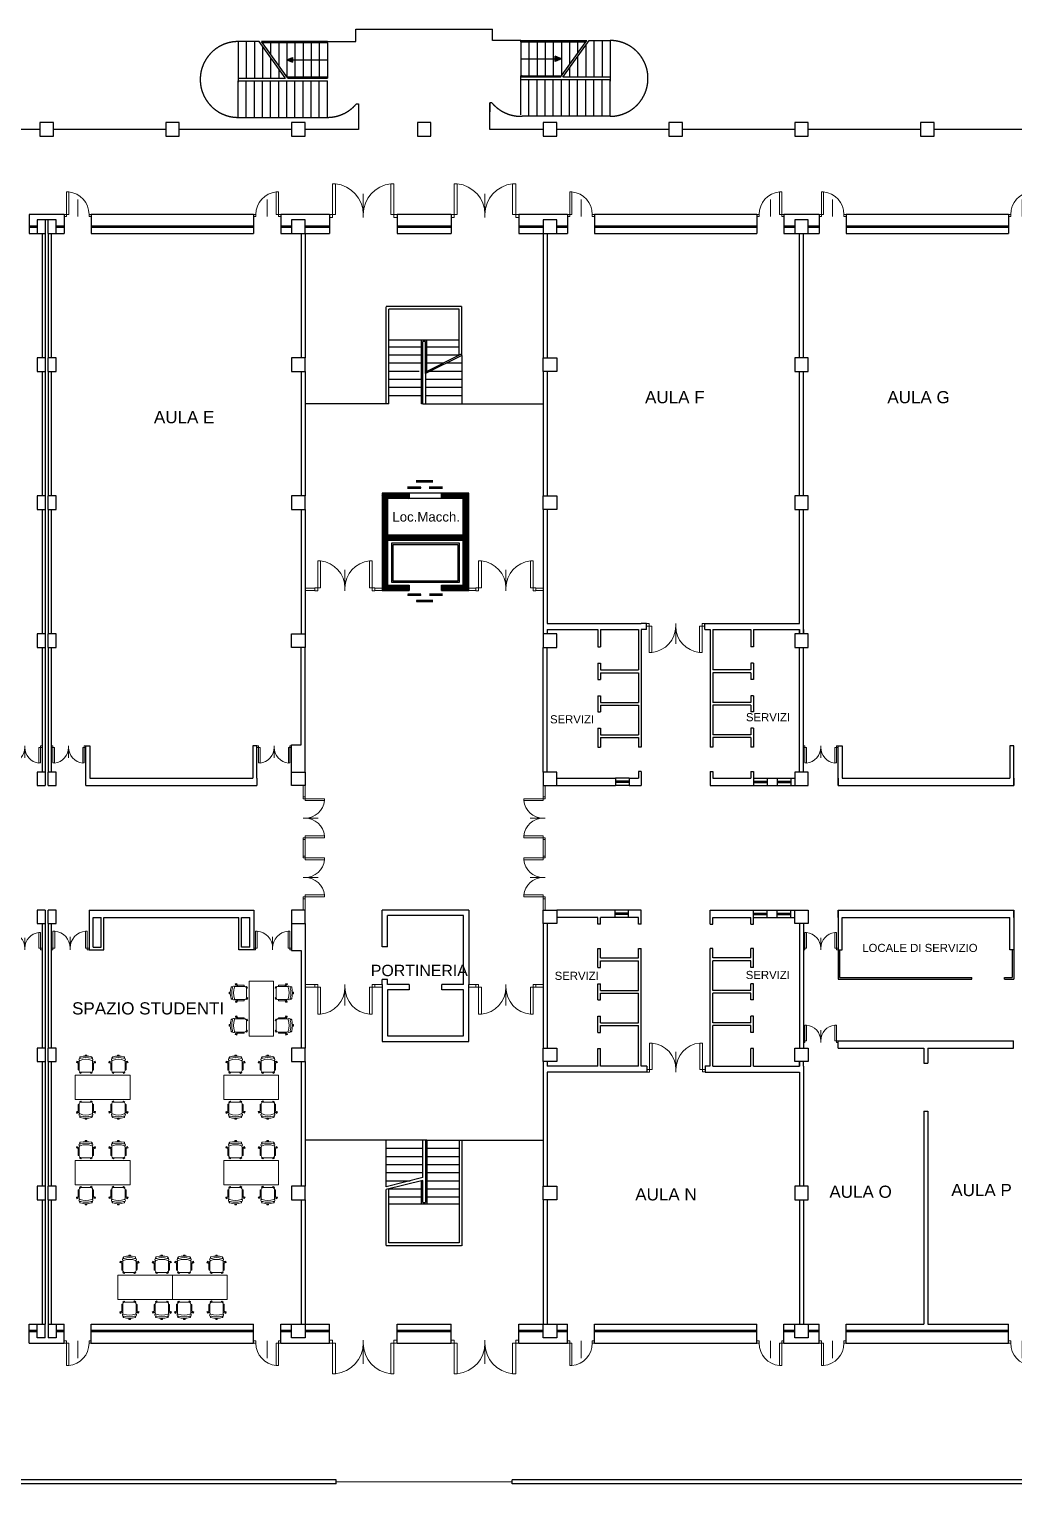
# Model space of a CAD drawing. Header units: millimetres. Extents: x 1432 to 182139, y 2740 to 59598.
# Drawn here: x 63739 to 100139, y 5802 to 59548 of the extents above; entities that cross this region are included whole.
import ezdxf
from ezdxf.enums import TextEntityAlignment as Align

# ---------------------------------------------------------------- set-up
doc = ezdxf.new("R2010")
doc.units = ezdxf.units.MM
doc.linetypes.add('DASHED', pattern=[0.75, 0.5, -0.25])
for name, color, linetype in [('ARCHPT', 7, 'Continuous'), ('CARTIGLIO', 7, 'Continuous'), ('PROIEZIONI', 4, 'Continuous'), ('SEZIONI', 7, 'Continuous')]:
    doc.layers.add(name, color=color, linetype=linetype)
doc.layers.add('arredi', color=8, linetype='Continuous', lineweight=5)
doc.layers.add('INFISSI', color=4, linetype='Continuous', lineweight=5)
doc.styles.get("Standard").update_dxf_attribs({"font": 'Arial.ttf'})

# ---------------------------------------------------------------- blocks, each defined once
blk = doc.blocks.new('REI')
at = {"layer": 'ARCHPT', "color": 7}
for p, q in [((-630, 230), (-130, 230)), ((-310, 0), (310, 0))]:
    blk.add_line(p, q, dxfattribs=at)
for points in [[(-630, 280), (-630, 180), (-130, 280), (-130, 180)], [(-310, 50), (-310, -50), (310, 50), (310, -50)], [(670, 280), (670, 180), (170, 280), (170, 180)]]:
    blk.add_trace(points, dxfattribs=at)
blk = doc.blocks.new('PORTA')
at = {"layer": 'INFISSI'}
for p, q in [((-5477.1, 11431.3), (-5482.1, 11431.3)), ((-5477.1, 11426.3), (-5482.1, 11426.3)), ((-5477.1, 11431.3), (-5477.1, 11426.3)), ((-5477.1, 11426.3), (-5477.1, 11376.6)), ((-5472.1, 11426.3), (-5477.1, 11426.3)), ((-5472.1, 11426.3), (-5472.1, 11376.6)), ((-5427.1, 11431.3), (-5427.1, 11392.9)), ((-5382.1, 11426.3), (-5382.1, 11376.6)), ((-5377.1, 11426.3), (-5382.1, 11426.3)), ((-5372.1, 11431.3), (-5377.1, 11431.3)), ((-5377.1, 11431.3), (-5377.1, 11426.3)), ((-5377.1, 11426.3), (-5377.1, 11376.6)), ((-5372.1, 11426.3), (-5377.1, 11426.3)), ((-5472.1, 11376.6), (-5477.1, 11376.6)), ((-5382.1, 11376.6), (-5377.1, 11376.6))]:
    blk.add_line(p, q, dxfattribs=at)
for centre, start, end in [((-5477.1, 11426.3), 275.7392, 0), ((-5377.1, 11426.3), 180, 264.2608)]:
    blk.add_arc(centre, 50, start, end, dxfattribs=at)
blk = doc.blocks.new('porta 180')
at = {"layer": 'INFISSI', "xscale": -16.36363636421078, "yscale": 16.36363636314986, "zscale": 16.36363636415724}
blk.add_blockref('PORTA', (-58703, 159843), dxfattribs=at)
blk = doc.blocks.new('POLTRONCINA')
at = {"layer": 'arredi'}
for p, q in [((-63.7, -2.6), (-63.6, 3.4)), ((-59.9, 3.4), (-63.6, 3.4)), ((-47.6, 25.7), (-55.5, 22.9)), ((-55.5, 22.9), (-55.1, 23)), ((-40.9, 34), (-35.2, 35.8)), ((-38.9, 27.8), (-40.9, 34)), ((-7, 24.5), (-39.6, 24.5)), ((-38, 28.1), (-38.9, 27.8)), ((-36.9, 24.5), (-38.4, 29.5)), ((-33.2, 29.5), (-35.2, 35.8)), ((-32.7, 24.5), (-34.6, 30.7)), ((-34.2, 29.2), (-33.2, 29.5)), ((-10, 28.5), (-31.6, 28.5)), ((-1.5, 21.8), (0.9, 23.6)), ((0, 15.6), (4.4, 18.7)), ((0, 17.5), (0, -17.5)), ((0.9, 23.6), (4.4, 18.7)), ((-60, -2.6), (-63.7, -2.6)), ((-55.5, -22.9), (-55.1, -23)), ((-47.6, -25.7), (-55.1, -23)), ((-39.6, -27.5), (-41.7, -33.6)), ((-36, -35.5), (-41.7, -33.6)), ((-7, -24.5), (-39.6, -24.5)), ((-38.7, -27.8), (-39.6, -27.5)), ((-37.6, -24.5), (-39.1, -29.2)), ((-33.9, -29.4), (-36, -35.5)), ((-33.3, -24.5), (-35.4, -30.5)), ((-34.9, -29.1), (-33.9, -29.4)), ((-10, -28.5), (-31.6, -28.5)), ((-2, -22.4), (0.3, -24.2)), ((0, -16.5), (3.9, -19.4)), ((3.9, -19.4), (0.3, -24.2))]:
    blk.add_line(p, q, dxfattribs=at)
for centre, radius, start, end in [((-58.7, 0.4), 2, 130.9802, 228.4627), ((19.8, 0), 79.8, 164.8312, 195.1688), ((-54.3, 20.1), 3, 104.5142, 164.8312), ((-54.7, 20), 3, 344.4937, 104.5142), ((17.4, 0), 71.8, 164.4937, 195.5063), ((11.7, 0), 59.8, 158.7605, 201.2395), ((-46.8, 22.7), 3, 338.7605, 104.5142), ((-39.6, 17.5), 7, 90, 127.6345), ((-36.5, 30.1), 2, 17.3065, 197.3065), ((-31.6, 26.5), 2, 90, 270), ((-10, 26.5), 2, 270, 90), ((-7, 17.5), 7, 0, 90), ((-1.4, 18.2), 2, 315.9366, 60.1638), ((-54.3, -20.1), 3, 195.1688, 255.4858), ((-54.7, -20), 3, 255.4858, 15.5063), ((-46.8, -22.7), 3, 255.4858, 21.2395), ((-39.6, -17.5), 7, 232.3655, 270), ((-37.3, -29.9), 2, 161.3065, 341.3065), ((-31.6, -26.5), 2, 90, 270), ((-10, -26.5), 2, 270, 90), ((-7, -17.5), 7, 270, 0), ((-1.9, -18.8), 2, 309.2817, 21.554)]:
    blk.add_arc(centre, radius, start, end, dxfattribs=at)
blk = doc.blocks.new('tavolo 4s')
at = {"layer": 'arredi'}
for p, q in [((125648, 350556), (126548, 350556)), ((125648, 348533), (125648, 350556)), ((126548, 348533), (126548, 350556)), ((125648, 348533), (126548, 348533))]:
    blk.add_line(p, q, dxfattribs=at)
at = {"layer": 'arredi', "yscale": 10, "zscale": 10, "rotation": 180}
for p, xscale in [((125548, 350164), -10), ((126648, 350164), 10)]:
    blk.add_blockref('POLTRONCINA', p, dxfattribs=dict(at, xscale=xscale))
at = {"layer": 'arredi', "yscale": 10, "zscale": 10}
for p, xscale in [((125548, 348964), 10), ((126648, 348964), -10)]:
    blk.add_blockref('POLTRONCINA', p, dxfattribs=dict(at, xscale=xscale))
blk = doc.blocks.new('porta_1')
at = {"layer": 'INFISSI'}
for p, q in [((-12615.4, 17263.1), (-12615.4, 17334.5)), ((-12578.2, 17272.4), (-12578.2, 17364.9)), ((-12578.2, 17364.9), (-12568.9, 17364.9)), ((-12568.9, 17272.4), (-12568.9, 17364.9)), ((-12661.9, 17272.4), (-12671.2, 17272.4)), ((-12661.9, 17263.1), (-12661.9, 17272.4)), ((-12578.2, 17272.4), (-12568.9, 17272.4)), ((-12568.9, 17272.4), (-12559.6, 17272.4)), ((-12568.9, 17263.1), (-12568.9, 17272.4)), ((-12661.9, 17263.1), (-12671.2, 17263.1)), ((-12568.9, 17263.1), (-12559.6, 17263.1))]:
    blk.add_line(p, q, dxfattribs=at)
blk.add_arc((-12568.9, 17272.4), 93, 95.73917, 180, dxfattribs=at)

msp = doc.modelspace()

# ---------------------------------------------------------------- hatches: boundary and pattern name
at = {"layer": 'PROIEZIONI'}
h = msp.add_hatch(color=256, dxfattribs=at)
h.paths.add_polyline_path([(73264, 58412), (73264, 58412), (73473, 58412), (73473, 58331)])
h.paths.add_polyline_path([(73264, 58412), (73473, 58493), (73473, 58412)])
h = msp.add_hatch(color=256, dxfattribs=at)
h.paths.add_polyline_path([(83421, 58449), (83421, 58449), (83179, 58449), (83179, 58543)])
h.paths.add_polyline_path([(83421, 58449), (83179, 58356), (83179, 58449)])
at = {"layer": 'SEZIONI'}
h = msp.add_hatch(dxfattribs=at)
h.set_pattern_fill('ANSI31', color=9, scale=10, angle=180, style=0)
h.set_pattern_definition([(225, (151922.193, 372902.594), (22.4506403, -22.4506403), [])])
h.paths.add_polyline_path([(78986, 38802), (79986, 38802), (79986, 42402), (78986, 42402), (78986, 42202), (79786, 42202), (79786, 40852), (76986, 40852), (76986, 42202), (77654, 42202), (77502, 42402), (76786, 42402), (76786, 38802), (77786, 38802), (77786, 39002), (76986, 39002), (76986, 40657), (76994, 40652), (79786, 40652), (79786, 39002), (78986, 39002)])
h.paths.add_polyline_path([(77654, 42202), (77786, 42202), (77786, 42402), (77502, 42402)], flags=17)

# ---------------------------------------------------------------- linework, layer by layer
at = {"layer": 'INFISSI'}
for p, q in [((74305, 38900), (73939, 38900)), ((74305, 38802), (73939, 38802)), ((74305, 38900), (74305, 38802)), ((76789, 38900), (76522, 38900)), ((76522, 38900), (76522, 38802)), ((76789, 38802), (76522, 38802)), ((80255, 38900), (79989, 38900)), ((80255, 38802), (79989, 38802)), ((80255, 38900), (80255, 38802)), ((82739, 38900), (82472, 38900)), ((82472, 38900), (82472, 38802)), ((82739, 38802), (82472, 38802)), ((73869, 31189), (73869, 31602)), ((73939, 31189), (73869, 31189)), ((73939, 31189), (73939, 31602)), ((82739, 31189), (82739, 31602)), ((82739, 31189), (82809, 31189)), ((82809, 31189), (82809, 31602)), ((73869, 29302), (73869, 29605)), ((73939, 29605), (73869, 29605)), ((73939, 28999), (73939, 29605)), ((82739, 28999), (82739, 29605)), ((82739, 29605), (82809, 29605)), ((82809, 29302), (82809, 29605)), ((73869, 28999), (73869, 29302)), ((82809, 28999), (82809, 29302)), ((73939, 28999), (73869, 28999)), ((82739, 28999), (82809, 28999)), ((73869, 27002), (73869, 27415)), ((73939, 27415), (73869, 27415)), ((73939, 27002), (73939, 27415)), ((82739, 27002), (82739, 27415)), ((82739, 27415), (82809, 27415)), ((82809, 27002), (82809, 27415)), ((74305, 24252), (73939, 24252)), ((74305, 24154), (74305, 24252)), ((76789, 24252), (76522, 24252)), ((76522, 24154), (76522, 24252)), ((80255, 24252), (79989, 24252)), ((80255, 24154), (80255, 24252)), ((82739, 24252), (82472, 24252)), ((82472, 24154), (82472, 24252)), ((74305, 24154), (73939, 24154)), ((76789, 24154), (76522, 24154)), ((80255, 24154), (79989, 24154)), ((82739, 24154), (82472, 24154)), ((81594, 5877, 0), (75094, 5877, 0))]:
    msp.add_line(p, q, dxfattribs=at)
at = {"layer": 'PROIEZIONI', "linetype": 'DASHED', "ltscale": 400000}
for p, q in [((75814, 59168), (75814, 59548)), ((75814, 59548), (80864, 59548)), ((75814, 59168), (75814, 59548)), ((75814, 59087), (75814, 59548)), ((80864, 59127), (80864, 59548)), ((81914, 59127), (80864, 59127)), ((83378, 57777), (84350, 59127)), ((83468, 57777), (84440, 59127)), ((84614, 59127), (84614, 57777)), ((84914, 59127), (84914, 57777)), ((85214, 59127), (85214, 57827)), ((72238, 59087), (71464, 59087)), ((71464, 59087), (71464, 57787)), ((71764, 59087), (71764, 57737)), ((72064, 59087), (72064, 57737)), ((73204, 57744), (72238, 59087)), ((73300, 57737), (72328, 59087)), ((72364, 58912), (72364, 57737)), ((72664, 59037), (72664, 58620)), ((74764, 59087), (75814, 59087)), ((84314, 58952), (84314, 57777)), ((72664, 58495), (72664, 57737)), ((72964, 58079), (72964, 57737)), ((83714, 58119), (83714, 57777)), ((84014, 58536), (84014, 57777)), ((71464, 57787), (71464, 57587)), ((71464, 57737), (73210, 57737)), ((71464, 57637), (74764, 57637)), ((71464, 56287), (71464, 57637)), ((71764, 56287), (71764, 57637)), ((72064, 56287), (72064, 57637)), ((72364, 56287), (72364, 57637)), ((72664, 56287), (72664, 57637)), ((72964, 56287), (72964, 57637)), ((73264, 56287), (73264, 57637)), ((73564, 56287), (73564, 57637)), ((73864, 56287), (73864, 57637)), ((74164, 56287), (74164, 57637)), ((74464, 56287), (74464, 57637)), ((74764, 56287), (74764, 57637)), ((81914, 56377), (81914, 57777)), ((85214, 57677), (81914, 57677)), ((82214, 56327), (82214, 57677)), ((82514, 56327), (82514, 57677)), ((82814, 56327), (82814, 57677)), ((83114, 56327), (83114, 57677)), ((83414, 56327), (83414, 57677)), ((85214, 57777), (83468, 57777)), ((83714, 56327), (83714, 57677)), ((84014, 56327), (84014, 57677)), ((84314, 56327), (84314, 57677)), ((84614, 56327), (84614, 57677)), ((84914, 56327), (84914, 57677)), ((85214, 57827), (85214, 57627)), ((85214, 56327), (85214, 57677)), ((75837, 56789), (75914, 56789)), ((75914, 56789), (75914, 55842)), ((80764, 55842), (80764, 56829)), ((80764, 56829), (80764, 56489)), ((80840, 56829), (80764, 56829)), ((80764, 55842), (80764, 56829)), ((71464, 56287), (74764, 56287)), ((85214, 56327), (81964, 56327)), ((64139, 55842), (59989, 55842)), ((68789, 55842), (64639, 55842)), ((73439, 55842), (69289, 55842)), ((75914, 55842), (73939, 55842)), ((82739, 55842), (80764, 55842)), ((87389, 55842), (83239, 55842)), ((92039, 55842), (87889, 55842)), ((96689, 55842), (92539, 55842)), ((101339, 55842), (97189, 55842)), ((79739, 47552), (78389, 46877)), ((79739, 47495), (78389, 46820)), ((79739, 47495), (79739, 45702)), ((78389, 46820), (78389, 45702)), ((79739, 46902), (78552, 46902)), ((79739, 46602), (78389, 46602)), ((79739, 46302), (78389, 46302)), ((76939, 45702), (73939, 45702)), ((78289, 45702), (82739, 45702)), ((79739, 46002), (78389, 46002)), ((78439, 18502), (73939, 18502)), ((76939, 16780), (76939, 18502)), ((78289, 17117), (78289, 18502)), ((79739, 18502), (82739, 18502)), ((76939, 18202), (78289, 18202)), ((76939, 18202), (78289, 18202)), ((76939, 17902), (78289, 17902)), ((76939, 17902), (78289, 17902)), ((76939, 17902), (77826, 17902)), ((76939, 17602), (78289, 17602)), ((76939, 17602), (78289, 17602)), ((76939, 17302), (78289, 17302)), ((76939, 17302), (78289, 17302)), ((76939, 17302), (77826, 17302)), ((78289, 17117), (76939, 16780)), ((78289, 17014), (76939, 16677)), ((76939, 17002), (77826, 17002)), ((76939, 17002), (77826, 17002))]:
    msp.add_line(p, q, dxfattribs=at)
at = {"layer": 'PROIEZIONI'}
for p, q in [((84440, 59127), (85214, 59127)), ((72964, 59037), (72964, 58204)), ((73264, 59037), (73264, 57787)), ((73564, 59037), (73564, 57787)), ((73864, 59037), (73864, 57787)), ((74164, 59037), (74164, 57787)), ((74464, 59037), (74464, 57787)), ((74764, 59037), (74764, 57787)), ((81914, 59077), (81914, 57827)), ((82214, 59077), (82214, 57827)), ((82514, 59077), (82514, 57827)), ((82814, 59077), (82814, 57827)), ((83114, 59077), (83114, 57827)), ((83414, 59077), (83414, 57827)), ((83714, 59077), (83714, 58244)), ((84014, 59077), (84014, 58661)), ((73264, 58412), (73473, 58493)), ((73264, 58412), (74764, 58412)), ((73264, 58412), (73473, 58331)), ((73473, 58493), (73473, 58331)), ((81914, 58452), (83414, 58452)), ((83421, 58449), (83179, 58543)), ((83179, 58356), (83179, 58543)), ((83421, 58449), (83179, 58356)), ((63739, 52277), (64039, 52277)), ((63739, 52227), (64039, 52227)), ((64739, 52277), (65039, 52277)), ((64739, 52227), (65039, 52227)), ((66039, 52277), (72039, 52277)), ((66039, 52227), (72039, 52227)), ((73039, 52277), (73439, 52277)), ((73039, 52227), (73439, 52227)), ((73939, 52277), (74839, 52277)), ((73939, 52227), (74839, 52227)), ((77339, 52277), (79339, 52277)), ((77339, 52227), (79339, 52227)), ((81839, 52277), (82739, 52277)), ((81839, 52227), (82739, 52227)), ((83239, 52277), (83639, 52277)), ((83239, 52227), (83639, 52227)), ((84639, 52277), (90639, 52277)), ((84639, 52227), (90639, 52227)), ((91639, 52277), (92039, 52277)), ((91639, 52227), (92039, 52227)), ((92539, 52277), (92939, 52277)), ((92539, 52227), (92939, 52227)), ((93939, 52277), (99939, 52277)), ((93939, 52227), (99939, 52227)), ((78439, 48052), (77039, 48052)), ((79639, 48052), (78439, 48052)), ((78239, 47802), (77039, 47802)), ((78239, 47502), (77039, 47502)), ((79639, 47802), (78439, 47802)), ((79639, 47802), (78439, 47802)), ((79639, 47502), (78439, 47502)), ((79639, 47502), (78439, 47502)), ((78239, 47202), (77039, 47202)), ((78156, 46902), (77039, 46902)), ((78439, 46902), (78389, 46902)), ((79039, 47202), (78439, 47202)), ((79739, 47202), (79152, 47202)), ((78239, 46602), (77039, 46602)), ((78239, 46302), (77039, 46302)), ((78239, 46002), (77039, 46002)), ((85916, 31872), (85416, 31872)), ((85916, 31762), (85416, 31762)), ((85916, 31712), (85416, 31712)), ((90518, 31872), (91018, 31872)), ((90518, 31762), (91018, 31762)), ((90518, 31712), (91018, 31712)), ((91389, 31872), (91889, 31872)), ((91389, 31762), (91889, 31762)), ((91389, 31712), (91889, 31712)), ((85916, 31602), (85416, 31602)), ((90518, 31602), (91018, 31602)), ((91389, 31602), (91889, 31602)), ((85897, 27002), (85397, 27002)), ((85897, 26892), (85397, 26892)), ((90518, 27002), (91018, 27002)), ((90518, 26892), (91018, 26892)), ((91389, 27002), (91889, 27002)), ((91389, 26892), (91889, 26892)), ((85897, 26842), (85397, 26842)), ((85897, 26732), (85397, 26732)), ((90518, 26842), (91018, 26842)), ((90518, 26732), (91018, 26732)), ((91389, 26842), (91889, 26842)), ((91389, 26732), (91889, 26732)), ((93639, 25532), (93639, 24452)), ((93697, 25532), (93697, 24510)), ((100080, 25532), (100080, 24510)), ((100139, 25532), (100139, 24452)), ((93639, 24452), (98587, 24452)), ((93697, 24510), (98587, 24510)), ((98587, 24452), (98587, 24510)), ((99787, 24510), (100080, 24510)), ((99787, 24452), (99787, 24510)), ((99787, 24452), (100139, 24452)), ((78439, 18502), (79639, 18502)), ((78439, 18202), (79639, 18202)), ((78439, 17902), (79639, 17902)), ((78439, 17602), (79639, 17602)), ((78439, 17602), (79639, 17602)), ((78439, 17302), (79639, 17302)), ((78439, 17302), (79639, 17302)), ((77039, 16702), (78239, 16702)), ((77665, 17002), (77826, 17002)), ((78439, 17002), (79639, 17002)), ((78439, 17002), (79639, 17002)), ((78439, 16702), (79639, 16702)), ((78439, 16702), (79639, 16702)), ((77039, 16402), (78239, 16402)), ((77039, 16152), (78239, 16152)), ((78439, 16402), (79639, 16402)), ((78439, 16402), (79639, 16402)), ((78439, 16152), (79639, 16152)), ((63739, 11477), (64039, 11477)), ((63739, 11427), (64039, 11427)), ((64739, 11477), (65039, 11477)), ((64739, 11427), (65039, 11427)), ((66039, 11477), (72039, 11477)), ((66039, 11427), (72039, 11427)), ((73039, 11477), (73439, 11477)), ((73039, 11427), (73439, 11427)), ((74339, 11477), (74839, 11477)), ((74339, 11427), (74839, 11427)), ((77339, 11477), (79339, 11477)), ((77339, 11427), (79339, 11427)), ((81839, 11477), (82339, 11477)), ((81839, 11427), (82339, 11427)), ((82339, 11477), (82739, 11477)), ((82339, 11427), (82739, 11427)), ((83239, 11477), (83639, 11477)), ((83239, 11427), (83639, 11427)), ((84639, 11477), (90639, 11477)), ((84639, 11427), (90639, 11427)), ((91639, 11477), (92039, 11477)), ((91639, 11427), (92039, 11427)), ((92539, 11477), (92939, 11477)), ((92539, 11427), (92939, 11427)), ((93939, 11477), (99939, 11477)), ((93939, 11427), (99939, 11427))]:
    msp.add_line(p, q, dxfattribs=at)
for points in [[(79640, 39101), (77146, 39101), (77146, 40563), (79640, 40563)], [(79590, 39151), (77196, 39151), (77196, 40512), (79590, 40512)]]:
    msp.add_lwpolyline(points, close=True, dxfattribs=at)
at = {"layer": 'PROIEZIONI', "linetype": 'DASHED', "ltscale": 400000}
for centre, start, end in [((85214, 57727), 270, 90), ((71464, 57687), 90, 270), ((74764, 57687), 270, 320.0734), ((81914, 57727), 219.9266, 272.0467)]:
    msp.add_arc(centre, 1400, start, end, dxfattribs=at)
at = {"layer": 'SEZIONI'}
for p, q in [((81914, 59127), (84350, 59127)), ((81914, 59077), (81914, 59127)), ((74764, 59087), (72328, 59087)), ((74764, 59037), (72364, 59037)), ((74764, 59037), (74764, 59087)), ((81914, 59077), (84314, 59077)), ((73264, 57787), (74764, 57787)), ((73300, 57737), (74764, 57737)), ((74764, 57787), (74764, 57737)), ((81964, 57827), (81914, 57827)), ((81914, 57827), (83414, 57827)), ((81914, 57777), (81914, 57827)), ((83378, 57777), (81914, 57777)), ((64439, 52502), (64339, 52502)), ((75094, 5952, 0), (6328, 5952, 0)), ((75094, 5802, 0), (75094, 5952, 0)), ((122290, 5952), (81594, 5952, 0)), ((81594, 5802, 0), (81594, 5952, 0)), ((75094, 5802, 0), (6328, 5802, 0)), ((122290, 5802), (81594, 5802, 0))]:
    msp.add_line(p, q, dxfattribs=at)
at = {"layer": 'SEZIONI', "color": 0}
for p, q in [((64139, 56092), (64139, 55592)), ((64639, 56092), (64139, 56092)), ((64639, 55592), (64639, 56092)), ((68789, 56092), (68789, 55592)), ((69289, 56092), (68789, 56092)), ((69289, 55592), (69289, 56092)), ((73439, 56092), (73439, 55592)), ((73939, 56092), (73439, 56092)), ((73939, 55592), (73939, 56092)), ((78089, 56092), (78089, 55592)), ((78589, 56092), (78089, 56092)), ((78589, 55592), (78589, 56092)), ((82739, 56092), (82739, 55592)), ((83239, 56092), (82739, 56092)), ((83239, 55592), (83239, 56092)), ((87389, 56092), (87389, 55592)), ((87889, 56092), (87389, 56092)), ((87889, 55592), (87889, 56092)), ((92039, 56092), (92039, 55592)), ((92539, 56092), (92039, 56092)), ((92539, 55592), (92539, 56092)), ((96689, 56092), (96689, 55592)), ((97189, 56092), (96689, 56092)), ((97189, 55592), (97189, 56092)), ((64139, 55592), (64639, 55592)), ((68789, 55592), (69289, 55592)), ((73439, 55592), (73939, 55592)), ((78089, 55592), (78589, 55592)), ((82739, 55592), (83239, 55592)), ((87389, 55592), (87889, 55592)), ((92039, 55592), (92539, 55592)), ((96689, 55592), (97189, 55592)), ((65039, 52702), (63739, 52702)), ((63739, 52702), (63739, 52002)), ((65039, 52702), (65039, 52002)), ((72039, 52702), (66039, 52702)), ((66039, 52702), (66039, 52002)), ((72039, 52702), (72039, 52002)), ((74839, 52702), (73039, 52702)), ((73039, 52702), (73039, 52002)), ((73039, 52702), (73039, 52002)), ((74839, 52702), (74839, 52002)), ((79339, 52702), (77339, 52702)), ((77339, 52702), (77339, 52002)), ((79339, 52702), (79339, 52002)), ((83639, 52702), (81839, 52702)), ((81839, 52702), (81839, 52002)), ((83639, 52702), (83639, 52002)), ((90639, 52702), (84639, 52702)), ((84639, 52702), (84639, 52002)), ((90639, 52702), (90639, 52002)), ((92939, 52702), (91639, 52702)), ((91639, 52702), (91639, 52002)), ((92939, 52702), (92939, 52002)), ((99939, 52702), (93939, 52702)), ((93939, 52702), (93939, 52002)), ((99939, 52702), (99939, 52002)), ((64339, 52502), (64039, 52502)), ((64039, 52502), (64039, 52002)), ((64339, 52502), (64039, 52502)), ((64039, 52502), (64039, 52002)), ((64339, 52502), (64039, 52502)), ((64039, 52502), (64039, 52002)), ((64339, 52502), (64339, 52002)), ((64339, 52502), (64339, 52002)), ((64339, 52502), (64339, 52002)), ((64439, 52002), (64439, 52502)), ((64739, 52502), (64439, 52502)), ((64439, 52002), (64439, 52502)), ((64739, 52502), (64439, 52502)), ((64439, 52002), (64439, 52502)), ((64739, 52502), (64439, 52502)), ((64739, 52002), (64739, 52502)), ((64739, 52002), (64739, 52502)), ((64739, 52002), (64739, 52502)), ((73439, 52502), (73439, 52002)), ((73939, 52502), (73439, 52502)), ((73939, 52002), (73939, 52502)), ((82739, 52502), (82739, 52002)), ((83239, 52502), (82739, 52502)), ((83239, 52002), (83239, 52502)), ((92039, 52502), (92039, 52002)), ((92539, 52502), (92039, 52502)), ((92539, 52002), (92539, 52502)), ((63739, 52002), (64039, 52002)), ((64039, 52002), (64339, 52002)), ((64039, 52002), (64339, 52002)), ((64039, 52002), (64339, 52002)), ((64219, 52002), (64219, 47402)), ((64339, 52002), (64339, 47402)), ((64439, 52002), (64439, 47402)), ((64439, 52002), (64739, 52002)), ((64439, 52002), (64739, 52002)), ((64439, 52002), (64739, 52002)), ((64559, 52002), (64559, 47402)), ((64739, 52002), (65039, 52002)), ((66039, 52002), (72039, 52002)), ((73039, 52002), (73439, 52002)), ((73439, 52002), (73939, 52002)), ((73789, 52002), (73789, 47402)), ((73939, 52002), (73939, 47402)), ((73939, 52002), (74839, 52002)), ((77339, 52002), (79339, 52002)), ((81839, 52002), (82739, 52002)), ((82739, 52002), (82739, 47402)), ((82739, 52002), (83239, 52002)), ((82889, 52002), (82889, 47402)), ((83239, 52002), (83639, 52002)), ((84639, 52002), (90639, 52002)), ((91639, 52002), (92039, 52002)), ((92039, 52002), (92539, 52002)), ((92214, 47402), (92214, 52002)), ((92364, 47402), (92364, 52002)), ((92539, 52002), (92939, 52002)), ((93939, 52002), (99939, 52002)), ((79639, 49202), (77039, 49202)), ((77039, 45702), (77039, 49202)), ((79639, 47502), (79639, 49202)), ((78239, 45702), (78239, 48052)), ((78289, 45702), (78289, 48002)), ((78389, 48002), (78289, 48002)), ((78389, 46820), (78389, 48002)), ((78439, 46902), (78439, 48052)), ((64039, 47402), (64039, 46902)), ((64039, 47402), (64039, 46902)), ((64039, 47402), (64039, 46902)), ((64339, 47402), (64039, 47402)), ((64339, 47402), (64039, 47402)), ((64339, 47402), (64039, 47402)), ((64339, 47402), (64339, 46902)), ((64339, 47402), (64339, 46902)), ((64339, 47402), (64339, 46902)), ((64439, 46902), (64439, 47402)), ((64439, 46902), (64439, 47402)), ((64439, 46902), (64439, 47402)), ((64739, 47402), (64439, 47402)), ((64739, 47402), (64439, 47402)), ((64739, 47402), (64439, 47402)), ((64739, 46902), (64739, 47402)), ((64739, 46902), (64739, 47402)), ((64739, 46902), (64739, 47402)), ((73439, 47402), (73439, 46902)), ((73939, 47402), (73439, 47402)), ((73939, 46902), (73939, 47402)), ((82739, 46902), (82739, 47402)), ((82739, 47402), (83239, 47402)), ((83239, 47402), (83239, 46902)), ((92039, 47402), (92039, 46902)), ((92539, 47402), (92039, 47402)), ((92539, 46902), (92539, 47402)), ((64039, 46902), (64339, 46902)), ((64039, 46902), (64339, 46902)), ((64039, 46902), (64339, 46902)), ((64219, 46902), (64219, 42302)), ((64339, 46902), (64339, 42302)), ((64439, 46902), (64439, 42302)), ((64439, 46902), (64739, 46902)), ((64439, 46902), (64739, 46902)), ((64439, 46902), (64739, 46902)), ((64559, 46902), (64559, 42302)), ((73439, 46902), (73939, 46902)), ((73789, 46902), (73789, 42302)), ((73939, 46902), (73939, 42302)), ((82739, 46902), (82739, 42302)), ((83239, 46902), (82739, 46902)), ((82889, 46902), (82889, 42302)), ((92039, 46902), (92539, 46902)), ((92214, 42302), (92214, 46902)), ((92364, 42302), (92364, 46902)), ((77039, 45702), (76939, 45702)), ((77039, 45702), (76939, 45702)), ((78289, 45702), (78239, 45702)), ((64339, 42302), (64039, 42302)), ((64039, 42302), (64039, 41802)), ((64339, 42302), (64039, 42302)), ((64039, 42302), (64039, 41802)), ((64039, 42302), (64039, 41802)), ((64339, 42302), (64039, 42302)), ((64339, 42302), (64339, 41802)), ((64339, 42302), (64339, 41802)), ((64339, 42302), (64339, 41802)), ((64439, 41802), (64439, 42302)), ((64739, 42302), (64439, 42302)), ((64439, 41802), (64439, 42302)), ((64739, 42302), (64439, 42302)), ((64739, 42302), (64439, 42302)), ((64439, 41802), (64439, 42302)), ((64739, 41802), (64739, 42302)), ((64739, 41802), (64739, 42302)), ((64739, 41802), (64739, 42302)), ((73439, 42302), (73439, 41802)), ((73939, 42302), (73439, 42302)), ((73939, 41802), (73939, 42302)), ((76786, 42402), (76786, 38802)), ((77786, 42402), (76786, 42402)), ((77786, 42202), (76986, 42202)), ((76986, 42202), (76986, 40852)), ((77786, 42402), (77786, 42202)), ((79986, 42402), (77786, 42402)), ((79786, 42202), (77786, 42202)), ((78986, 42202), (78986, 42402)), ((79786, 40852), (79786, 42202)), ((79986, 38802), (79986, 42402)), ((82739, 41802), (82739, 42302)), ((82739, 42302), (83239, 42302)), ((83239, 42302), (83239, 41802)), ((92039, 42302), (92039, 41802)), ((92539, 42302), (92039, 42302)), ((92539, 41802), (92539, 42302)), ((64039, 41802), (64339, 41802)), ((64039, 41802), (64339, 41802)), ((64039, 41802), (64339, 41802)), ((64219, 41802), (64219, 37202)), ((64339, 41802), (64339, 37202)), ((64439, 41802), (64439, 37202)), ((64439, 41802), (64739, 41802)), ((64439, 41802), (64739, 41802)), ((64439, 41802), (64739, 41802)), ((64559, 41802), (64559, 37202)), ((73439, 41802), (73939, 41802)), ((73789, 41802), (73789, 37202)), ((73939, 41802), (73939, 37202)), ((82739, 41802), (82739, 37107)), ((83239, 41802), (82739, 41802)), ((82889, 41802), (82889, 37592)), ((92039, 41802), (92539, 41802)), ((92214, 37592), (92214, 41802)), ((92364, 37202), (92364, 41802)), ((79786, 40852), (76986, 40852)), ((76986, 40652), (76986, 39002)), ((79786, 40652), (76986, 40652)), ((79786, 39002), (79786, 40652)), ((76786, 38802), (77786, 38802)), ((76986, 39002), (77786, 39002)), ((77786, 39002), (77786, 38802)), ((78986, 39002), (79786, 39002)), ((78986, 38802), (78986, 39002)), ((78986, 38802), (79986, 38802)), ((64339, 37202), (64039, 37202)), ((64339, 37202), (64039, 37202)), ((64339, 37202), (64039, 37202)), ((64039, 37202), (64039, 36702)), ((64039, 37202), (64039, 36702)), ((64039, 37202), (64039, 36702)), ((64339, 37202), (64339, 36702)), ((64339, 37202), (64339, 36702)), ((64339, 37202), (64339, 36702)), ((64739, 37202), (64439, 37202)), ((64739, 37202), (64439, 37202)), ((64739, 37202), (64439, 37202)), ((64439, 36702), (64439, 37202)), ((64439, 36702), (64439, 37202)), ((64439, 36702), (64439, 37202)), ((64739, 36702), (64739, 37202)), ((64739, 36702), (64739, 37202)), ((64739, 36702), (64739, 37202)), ((73439, 37202), (73789, 37202)), ((73439, 36702), (73439, 37202)), ((73789, 37202), (73939, 37202)), ((73939, 37202), (73939, 36702)), ((82739, 37202), (82739, 36702)), ((83239, 37202), (82739, 37202)), ((82889, 37592), (86364, 37592)), ((82889, 37372), (82889, 37202)), ((82889, 37372), (84763, 37372)), ((83239, 36702), (83239, 37202)), ((84763, 37372), (84763, 36722)), ((84863, 37372), (86264, 37372)), ((84863, 37372), (84863, 36722)), ((86264, 37372), (86264, 35872)), ((86563, 37592), (86363, 37592)), ((86364, 37369), (86364, 34572)), ((86563, 37369), (86364, 37369)), ((86563, 37369), (86563, 37592)), ((88713, 37369), (88713, 37592)), ((88713, 37592), (88913, 37592)), ((88713, 37369), (88914, 37369)), ((88914, 37592), (92214, 37592)), ((88914, 37369), (88914, 33022)), ((89014, 37372), (89014, 35872)), ((89014, 37372), (90414, 37372)), ((89014, 37372), (90414, 37372)), ((90414, 37372), (90414, 36722)), ((90514, 37372), (90739, 37372)), ((90514, 37372), (92214, 37372)), ((90514, 37372), (90514, 36722)), ((92539, 37202), (92039, 37202)), ((92039, 37202), (92039, 36702)), ((92214, 37372), (92214, 37202)), ((92214, 37202), (92214, 37372)), ((92364, 37372), (92364, 37202)), ((92539, 36702), (92539, 37202)), ((64039, 36702), (64339, 36702)), ((64039, 36702), (64339, 36702)), ((64039, 36702), (64339, 36702)), ((64219, 36702), (64219, 32102)), ((64339, 36702), (64339, 32102)), ((64439, 36702), (64439, 32102)), ((64439, 36702), (64739, 36702)), ((64439, 36702), (64739, 36702)), ((64439, 36702), (64739, 36702)), ((64559, 36702), (64559, 32102)), ((73939, 36702), (73439, 36702)), ((73789, 33102), (73789, 36702)), ((73939, 32102), (73939, 36702)), ((82739, 32102), (82739, 36702)), ((82739, 36702), (83239, 36702)), ((82889, 32102), (82889, 36702)), ((84763, 36722), (84863, 36722)), ((90514, 36722), (90414, 36722)), ((92039, 36702), (92539, 36702)), ((92214, 32102), (92214, 36702)), ((92364, 32102), (92364, 36702)), ((84763, 36122), (84863, 36122)), ((84763, 36122), (84763, 35872)), ((84863, 36122), (84863, 35872)), ((90414, 36122), (90414, 35872)), ((90514, 36122), (90414, 36122)), ((90514, 36122), (90514, 35872)), ((84763, 35872), (84763, 35772)), ((84763, 35772), (84763, 35522)), ((84763, 35522), (84863, 35522)), ((84863, 35872), (86264, 35872)), ((84863, 35772), (86264, 35772)), ((84863, 35772), (84863, 35522)), ((86264, 35772), (86264, 34672)), ((90414, 35872), (89014, 35872)), ((89014, 35772), (89014, 34672)), ((90414, 35772), (89014, 35772)), ((90414, 35772), (90414, 35522)), ((90514, 35522), (90414, 35522)), ((90514, 35872), (90514, 35772)), ((90514, 35772), (90514, 35522)), ((84763, 34922), (84763, 34672)), ((84763, 34922), (84863, 34922)), ((84763, 34672), (84763, 34572)), ((84763, 34572), (84763, 34322)), ((84863, 34922), (84863, 34672)), ((84863, 34672), (86264, 34672)), ((84863, 34572), (86264, 34572)), ((84863, 34572), (84863, 34322)), ((86264, 34572), (86264, 33472)), ((86364, 34572), (86364, 33022)), ((90414, 34672), (89014, 34672)), ((89014, 34572), (89014, 33472)), ((90414, 34572), (89014, 34572)), ((90414, 34922), (90414, 34672)), ((90514, 34922), (90414, 34922)), ((90414, 34572), (90414, 34322)), ((90514, 34922), (90514, 34672)), ((90514, 34672), (90514, 34572)), ((90514, 34572), (90514, 34322)), ((84763, 34322), (84863, 34322)), ((90514, 34322), (90414, 34322)), ((84763, 33722), (84863, 33722)), ((84763, 33722), (84763, 33022)), ((84863, 33722), (84863, 33472)), ((84863, 33472), (86264, 33472)), ((84863, 33372), (86264, 33372)), ((84863, 33372), (84863, 33022)), ((86264, 33372), (86264, 33022)), ((90414, 33472), (89014, 33472)), ((89014, 33372), (89014, 33022)), ((90414, 33372), (89014, 33372)), ((90414, 33722), (90414, 33472)), ((90514, 33722), (90414, 33722)), ((90414, 33372), (90414, 33022)), ((90514, 33722), (90514, 33022)), ((65839, 31602), (65839, 33072)), ((65839, 33072), (65989, 33072)), ((65989, 33072), (65989, 31872)), ((72159, 33072), (72009, 33072)), ((72009, 33072), (72009, 31872)), ((72159, 31872), (72159, 33072)), ((73439, 32102), (73439, 33102)), ((73439, 33102), (73789, 33102)), ((84763, 33022), (84863, 33022)), ((86364, 33022), (86264, 33022)), ((89014, 33022), (88914, 33022)), ((90514, 33022), (90414, 33022)), ((93639, 33072), (93789, 33072)), ((93639, 31602), (93639, 33072)), ((93789, 33072), (93789, 31872)), ((99989, 33072), (99989, 31872)), ((100139, 33072), (99989, 33072)), ((100139, 31602), (100139, 33072)), ((64339, 32102), (64039, 32102)), ((64039, 32102), (64039, 31602)), ((64339, 32102), (64039, 32102)), ((64039, 32102), (64039, 31602)), ((64039, 32102), (64039, 31602)), ((64339, 32102), (64039, 32102)), ((64339, 32102), (64339, 31602)), ((64339, 32102), (64339, 31602)), ((64339, 32102), (64339, 31602)), ((64439, 31602), (64439, 32102)), ((64739, 32102), (64439, 32102)), ((64439, 31602), (64439, 32102)), ((64739, 32102), (64439, 32102)), ((64739, 32102), (64439, 32102)), ((64439, 31602), (64439, 32102)), ((64739, 31602), (64739, 32102)), ((64739, 31602), (64739, 32102)), ((64739, 31602), (64739, 32102)), ((65989, 31872), (72009, 31872)), ((72159, 31872), (72159, 31602)), ((73439, 32102), (73939, 32102)), ((73439, 31602), (73439, 32102)), ((73939, 32102), (73939, 31602)), ((82739, 32102), (82739, 31602)), ((83239, 32102), (82739, 32102)), ((83239, 31602), (83239, 32102)), ((83239, 31872), (83239, 32102)), ((83239, 31872), (85089, 31872)), ((83239, 31602), (83239, 31872)), ((85089, 31872), (85416, 31872)), ((85416, 31872), (85416, 31602)), ((85916, 31872), (85916, 31602)), ((85916, 31872), (86264, 31872)), ((86264, 32122), (86264, 31872)), ((86364, 32122), (86264, 32122)), ((86364, 32122), (86364, 31602)), ((88914, 32122), (89014, 32122)), ((88914, 32122), (88914, 31602)), ((89014, 32122), (89014, 31872)), ((89014, 31872), (90414, 31872)), ((90414, 32122), (90414, 31872)), ((90414, 32122), (90514, 32122)), ((90514, 32122), (90514, 31872)), ((90514, 31872), (90518, 31872)), ((90518, 31872), (90518, 31602)), ((91018, 31872), (91389, 31872)), ((91018, 31872), (91018, 31602)), ((91389, 31872), (91389, 31602)), ((91889, 31872), (92039, 31872)), ((91889, 31872), (91889, 31602)), ((92039, 32102), (92039, 31602)), ((92539, 32102), (92039, 32102)), ((92539, 31602), (92539, 32102)), ((93639, 31872), (93639, 31602)), ((93789, 31872), (99989, 31872)), ((100139, 31872), (100139, 31602)), ((64039, 31602), (64339, 31602)), ((64039, 31602), (64339, 31602)), ((64039, 31602), (64339, 31602)), ((64439, 31602), (64739, 31602)), ((64439, 31602), (64739, 31602)), ((64439, 31602), (64739, 31602)), ((65839, 31602), (72159, 31602)), ((73939, 31602), (73439, 31602)), ((82739, 31602), (82889, 31602)), ((82889, 31602), (82989, 31602)), ((82989, 31602), (83239, 31602)), ((83239, 31602), (85416, 31602)), ((85916, 31602), (86364, 31602)), ((88914, 31602), (90518, 31602)), ((91018, 31602), (91389, 31602)), ((91889, 31602), (92039, 31602)), ((92039, 31602), (92539, 31602)), ((93639, 31602), (100139, 31602)), ((64339, 27002), (64039, 27002)), ((64039, 27002), (64039, 26502)), ((64339, 27002), (64039, 27002)), ((64039, 27002), (64039, 26502)), ((64039, 27002), (64039, 26502)), ((64339, 27002), (64039, 27002)), ((64339, 27002), (64339, 26502)), ((64339, 27002), (64339, 26502)), ((64339, 27002), (64339, 26502)), ((64439, 26502), (64439, 27002)), ((64739, 27002), (64439, 27002)), ((64439, 26502), (64439, 27002)), ((64739, 27002), (64439, 27002)), ((64739, 27002), (64439, 27002)), ((64439, 26502), (64439, 27002)), ((64739, 26502), (64739, 27002)), ((64739, 26502), (64739, 27002)), ((64739, 26502), (64739, 27002)), ((65954, 27002), (72044, 27002)), ((65954, 27002), (65954, 26732)), ((72044, 27002), (72044, 25532)), ((73439, 27002), (73439, 26502)), ((73939, 27002), (73439, 27002)), ((73939, 26502), (73939, 27002)), ((79989, 27002), (76789, 27002)), ((76789, 25641), (76789, 27002)), ((79989, 27002), (79989, 24252)), ((82739, 26502), (82739, 27002)), ((82739, 27002), (82889, 27002)), ((82889, 27002), (82989, 27002)), ((82989, 27002), (83239, 27002)), ((85397, 27002), (83239, 27002)), ((83239, 27002), (83239, 26732)), ((85397, 26732), (85397, 27002)), ((86364, 27002), (85897, 27002)), ((85897, 26732), (85897, 27002)), ((86364, 26482), (86364, 27002)), ((88914, 27002), (90518, 27002)), ((88914, 26482), (88914, 27002)), ((90518, 26732), (90518, 27002)), ((91018, 27002), (91389, 27002)), ((91018, 26732), (91018, 27002)), ((91389, 26732), (91389, 27002)), ((91889, 27002), (92039, 27002)), ((91889, 26732), (91889, 27002)), ((92039, 27002), (92539, 27002)), ((92039, 26502), (92039, 27002)), ((92539, 27002), (92539, 26502)), ((93639, 27002), (93639, 25532)), ((93639, 26732), (93639, 27002)), ((100139, 27002), (100139, 25532)), ((64039, 26502), (64339, 26502)), ((64039, 26502), (64339, 26502)), ((64039, 26502), (64339, 26502)), ((64219, 26502), (64219, 21902)), ((64339, 26502), (64339, 21902)), ((64439, 26502), (64439, 21902)), ((64439, 26502), (64739, 26502)), ((64439, 26502), (64739, 26502)), ((64439, 26502), (64739, 26502)), ((64559, 26502), (64559, 21902)), ((65954, 26732), (65954, 25532)), ((66104, 26732), (66404, 26732)), ((66104, 25632), (66104, 26732)), ((66404, 25632), (66404, 26732)), ((66504, 26732), (71494, 26732)), ((66504, 25532), (66504, 26732)), ((71494, 25532), (71494, 26732)), ((71594, 26732), (71894, 26732)), ((71594, 25632), (71594, 26732)), ((71594, 26732), (71894, 26732)), ((71894, 25632), (71894, 26732)), ((73439, 26502), (73439, 25502)), ((73439, 26502), (73939, 26502)), ((73939, 26502), (73939, 21902)), ((79789, 26802), (76989, 26802)), ((76989, 25641), (76989, 26802)), ((79789, 24252), (79789, 26802)), ((82739, 26502), (82739, 21902)), ((82889, 26502), (82739, 26502)), ((82889, 26502), (82889, 21902)), ((83239, 26502), (82889, 26502)), ((84763, 26732), (83239, 26732)), ((83239, 26732), (83239, 26502)), ((84763, 26482), (84763, 26732)), ((84863, 26482), (84763, 26482)), ((84863, 26482), (84863, 26732)), ((85397, 26732), (84863, 26732)), ((86264, 26732), (85897, 26732)), ((86264, 26482), (86264, 26732)), ((86364, 26482), (86264, 26482)), ((88914, 26482), (89014, 26482)), ((89014, 26482), (89014, 26732)), ((89014, 26732), (90414, 26732)), ((90414, 26482), (90414, 26732)), ((90414, 26482), (90514, 26482)), ((90514, 26732), (90518, 26732)), ((90514, 26482), (90514, 26732)), ((91018, 26732), (91389, 26732)), ((91889, 26732), (92039, 26732)), ((92539, 26502), (92039, 26502)), ((92209, 26502), (92209, 21902)), ((92359, 26502), (92359, 21902)), ((93789, 25532), (93789, 26732)), ((99989, 25532), (99989, 26732)), ((65954, 25532), (66504, 25532)), ((66104, 25632), (66404, 25632)), ((72044, 25532), (71494, 25532)), ((71894, 25632), (71594, 25632)), ((73439, 25502), (73789, 25502)), ((73789, 25502), (73789, 21902)), ((76989, 25641), (76789, 25641)), ((84763, 24882), (84763, 25582)), ((84763, 25582), (84863, 25582)), ((84863, 25232), (84863, 25582)), ((86264, 25232), (86264, 25582)), ((86264, 25582), (86364, 25582)), ((86364, 21240), (86364, 25582)), ((88914, 21243), (88914, 25582)), ((89014, 25582), (88914, 25582)), ((89014, 25232), (89014, 25582)), ((90414, 25232), (90414, 25582)), ((90514, 25582), (90414, 25582)), ((90514, 24882), (90514, 25582)), ((93639, 25532), (93789, 25532)), ((100139, 25532), (99989, 25532)), ((84763, 24882), (84863, 24882)), ((84863, 25232), (86264, 25232)), ((84863, 24882), (84863, 25132)), ((84863, 25132), (86264, 25132)), ((86264, 24032), (86264, 25132)), ((90414, 25232), (89014, 25232)), ((89014, 24032), (89014, 25132)), ((90414, 25132), (89014, 25132)), ((90414, 24882), (90414, 25132)), ((90514, 24882), (90414, 24882)), ((76789, 24252), (76789, 24441)), ((76989, 24441), (76789, 24441)), ((76789, 24252), (76789, 22152)), ((76989, 24252), (76989, 24441)), ((77789, 24252), (76989, 24252)), ((77789, 24252), (77789, 24052)), ((79789, 24252), (78989, 24252)), ((78989, 24052), (78989, 24252)), ((79989, 22152), (79989, 24252)), ((84763, 24032), (84763, 24282)), ((84763, 24282), (84863, 24282)), ((84863, 24032), (84863, 24282)), ((90514, 24282), (90414, 24282)), ((90414, 24032), (90414, 24282)), ((90514, 24032), (90514, 24282)), ((77789, 24052), (76989, 24052)), ((76989, 24052), (76989, 22352)), ((79789, 24052), (78989, 24052)), ((79789, 22352), (79789, 24052)), ((84763, 23932), (84763, 24032)), ((84763, 23682), (84763, 23932)), ((84763, 23682), (84863, 23682)), ((84863, 24032), (86264, 24032)), ((84863, 23932), (86264, 23932)), ((84863, 23682), (84863, 23932)), ((86264, 22832), (86264, 23932)), ((90414, 24032), (89014, 24032)), ((89014, 22832), (89014, 23932)), ((90414, 23932), (89014, 23932)), ((90414, 23682), (90414, 23932)), ((90514, 23682), (90414, 23682)), ((90514, 23932), (90514, 24032)), ((90514, 23682), (90514, 23932)), ((84763, 22832), (84763, 23082)), ((84763, 23082), (84863, 23082)), ((84763, 22732), (84763, 22832)), ((84763, 22482), (84763, 22732)), ((84863, 22832), (84863, 23082)), ((84863, 22832), (86264, 22832)), ((84863, 22482), (84863, 22732)), ((84863, 22732), (86264, 22732)), ((86264, 21232), (86264, 22732)), ((90414, 22832), (89014, 22832)), ((89014, 21232), (89014, 22732)), ((90414, 22732), (89014, 22732)), ((90414, 22832), (90414, 23082)), ((90514, 23082), (90414, 23082)), ((90414, 22482), (90414, 22732)), ((90514, 22832), (90514, 23082)), ((90514, 22732), (90514, 22832)), ((90514, 22482), (90514, 22732)), ((76789, 22152), (79989, 22152)), ((76989, 22352), (79789, 22352)), ((84763, 22482), (84863, 22482)), ((90514, 22482), (90414, 22482)), ((93639, 22172), (100119, 22172)), ((93639, 21902), (93639, 22172)), ((100119, 21902), (100119, 22172)), ((64339, 21902), (64039, 21902)), ((64039, 21902), (64039, 21402)), ((64339, 21902), (64039, 21902)), ((64039, 21902), (64039, 21402)), ((64039, 21902), (64039, 21402)), ((64339, 21902), (64039, 21902)), ((64339, 21902), (64339, 21402)), ((64339, 21902), (64339, 21402)), ((64339, 21902), (64339, 21402)), ((64439, 21402), (64439, 21902)), ((64739, 21902), (64439, 21902)), ((64439, 21402), (64439, 21902)), ((64739, 21902), (64439, 21902)), ((64739, 21902), (64439, 21902)), ((64439, 21402), (64439, 21902)), ((64739, 21402), (64739, 21902)), ((64739, 21402), (64739, 21902)), ((64739, 21402), (64739, 21902)), ((73938, 21902), (73438, 21902)), ((73438, 21902), (73438, 21402)), ((73439, 21902), (73439, 21402)), ((73939, 21902), (73439, 21902)), ((73938, 21402), (73938, 21902)), ((73939, 21402), (73939, 21902)), ((82739, 21402), (82739, 21902)), ((82739, 21902), (83239, 21902)), ((83239, 21902), (83239, 21402)), ((84763, 21232), (84763, 21882)), ((84763, 21882), (84863, 21882)), ((84863, 21232), (84863, 21882)), ((90414, 21232), (90414, 21882)), ((90514, 21882), (90414, 21882)), ((90514, 21232), (90514, 21882)), ((92039, 21902), (92539, 21902)), ((92039, 21402), (92039, 21902)), ((92539, 21902), (92539, 21402)), ((93639, 21902), (96812, 21902)), ((96812, 21902), (96812, 21345)), ((96962, 21902), (96962, 21345)), ((96962, 21902), (100119, 21902)), ((64039, 21402), (64339, 21402)), ((64039, 21402), (64339, 21402)), ((64039, 21402), (64339, 21402)), ((64219, 21402), (64219, 16802)), ((64339, 21402), (64339, 16802)), ((64439, 21402), (64439, 16802)), ((64439, 21402), (64739, 21402)), ((64439, 21402), (64739, 21402)), ((64439, 21402), (64739, 21402)), ((64559, 21402), (64559, 16802)), ((73438, 21402), (73938, 21402)), ((73439, 21402), (73939, 21402)), ((73789, 21402), (73789, 16802)), ((73939, 21402), (73939, 16802)), ((82739, 21402), (82739, 16802)), ((83239, 21402), (82739, 21402)), ((82889, 21402), (82889, 21232)), ((84763, 21232), (82889, 21232)), ((82889, 21012), (82889, 16802)), ((86573, 21012), (82889, 21012)), ((84763, 21232), (84539, 21232)), ((86264, 21232), (84863, 21232)), ((86264, 21232), (84863, 21232)), ((86573, 21240), (86364, 21240)), ((86573, 21240), (86573, 21012)), ((88723, 21243), (88723, 21012)), ((88723, 21243), (88914, 21243)), ((88723, 21012), (92214, 21012)), ((89014, 21232), (90414, 21232)), ((89014, 21232), (90414, 21232)), ((90514, 21232), (90739, 21232)), ((90514, 21232), (92214, 21232)), ((92539, 21402), (92039, 21402)), ((92214, 21402), (92214, 21232)), ((92214, 21232), (92214, 21402)), ((92214, 21012), (92214, 16802)), ((92364, 21232), (92364, 21402)), ((92364, 21232), (92364, 16802)), ((96812, 21345), (96962, 21345)), ((96812, 19571), (96812, 11702)), ((96812, 19571), (96962, 19571)), ((96962, 19571), (96962, 11702)), ((78389, 18502), (78389, 16202)), ((78439, 18502), (78389, 18502)), ((78439, 18502), (78439, 16152)), ((79639, 18502), (79639, 14702)), ((79639, 18502), (79739, 18502)), ((64039, 16802), (64039, 16302)), ((64039, 16802), (64039, 16302)), ((64039, 16802), (64039, 16302)), ((64339, 16802), (64039, 16802)), ((64339, 16802), (64039, 16802)), ((64339, 16802), (64039, 16802)), ((64339, 16802), (64339, 16302)), ((64339, 16802), (64339, 16302)), ((64339, 16802), (64339, 16302)), ((64439, 16302), (64439, 16802)), ((64439, 16302), (64439, 16802)), ((64439, 16302), (64439, 16802)), ((64739, 16802), (64439, 16802)), ((64739, 16802), (64439, 16802)), ((64739, 16802), (64439, 16802)), ((64739, 16302), (64739, 16802)), ((64739, 16302), (64739, 16802)), ((64739, 16302), (64739, 16802)), ((73439, 16802), (73439, 16302)), ((73939, 16802), (73439, 16802)), ((73939, 16302), (73939, 16802)), ((77039, 14702), (77039, 16702)), ((78239, 16152), (78239, 17002)), ((78289, 16202), (78289, 17014)), ((82739, 16302), (82739, 16802)), ((82739, 16802), (83239, 16802)), ((83239, 16802), (83239, 16302)), ((92039, 16802), (92039, 16302)), ((92539, 16802), (92039, 16802)), ((92539, 16302), (92539, 16802)), ((64039, 16302), (64339, 16302)), ((64039, 16302), (64339, 16302)), ((64039, 16302), (64339, 16302)), ((64219, 16302), (64219, 11702)), ((64339, 16302), (64339, 11702)), ((64439, 16302), (64439, 11702)), ((64439, 16302), (64739, 16302)), ((64439, 16302), (64739, 16302)), ((64439, 16302), (64739, 16302)), ((64559, 16302), (64559, 11702)), ((73439, 16302), (73939, 16302)), ((73789, 16302), (73789, 11702)), ((73939, 16302), (73939, 11702)), ((78239, 16152), (78439, 16152)), ((78289, 16202), (78389, 16202)), ((82739, 16302), (82739, 11702)), ((83239, 16302), (82739, 16302)), ((82889, 16302), (82889, 11702)), ((92039, 16302), (92539, 16302)), ((92214, 16302), (92214, 11702)), ((92364, 16302), (92364, 11702)), ((79639, 14702), (77039, 14702)), ((63739, 11002), (63739, 11702)), ((63739, 11702), (64039, 11702)), ((64039, 11202), (64039, 11702)), ((64039, 11202), (64039, 11702)), ((64039, 11202), (64039, 11702)), ((64039, 11702), (64339, 11702)), ((64039, 11702), (64339, 11702)), ((64039, 11702), (64339, 11702)), ((64339, 11202), (64339, 11702)), ((64339, 11202), (64339, 11702)), ((64339, 11202), (64339, 11702)), ((64439, 11702), (64439, 11202)), ((64439, 11702), (64439, 11202)), ((64439, 11702), (64439, 11202)), ((64439, 11702), (64739, 11702)), ((64439, 11702), (64739, 11702)), ((64439, 11702), (64739, 11702)), ((64739, 11702), (64739, 11202)), ((64739, 11702), (64739, 11202)), ((64739, 11702), (64739, 11202)), ((64739, 11702), (65039, 11702)), ((65039, 11002), (65039, 11702)), ((66039, 11002), (66039, 11702)), ((66039, 11702), (72039, 11702)), ((72039, 11002), (72039, 11702)), ((73039, 11002), (73039, 11702)), ((73039, 11702), (73439, 11702)), ((73439, 11202), (73439, 11702)), ((73439, 11702), (73939, 11702)), ((73939, 11702), (73939, 11202)), ((73939, 11702), (74839, 11702)), ((73939, 11477), (74339, 11477)), ((73939, 11427), (74339, 11427)), ((74839, 11002), (74839, 11702)), ((77339, 11702), (79339, 11702)), ((77339, 11002), (77339, 11702)), ((79339, 11002), (79339, 11702)), ((81839, 11702), (82739, 11702)), ((81839, 11002), (81839, 11702)), ((82739, 11202), (82739, 11702)), ((82739, 11702), (83239, 11702)), ((83239, 11702), (83239, 11202)), ((83239, 11702), (83639, 11702)), ((83639, 11002), (83639, 11702)), ((84639, 11002), (84639, 11702)), ((84639, 11702), (90639, 11702)), ((90639, 11002), (90639, 11702)), ((91639, 11002), (91639, 11702)), ((91639, 11702), (92039, 11702)), ((92039, 11202), (92039, 11702)), ((92039, 11702), (92539, 11702)), ((92539, 11702), (92539, 11202)), ((92539, 11702), (92939, 11702)), ((92939, 11002), (92939, 11702)), ((93939, 11002), (93939, 11702)), ((93939, 11702), (96812, 11702)), ((96962, 11702), (99939, 11702)), ((99939, 11002), (99939, 11702)), ((63739, 11002), (65039, 11002)), ((64339, 11202), (64039, 11202)), ((64339, 11202), (64039, 11202)), ((64339, 11202), (64039, 11202)), ((64739, 11202), (64439, 11202)), ((64739, 11202), (64439, 11202)), ((64739, 11202), (64439, 11202)), ((66039, 11002), (72039, 11002)), ((73039, 11002), (74839, 11002)), ((73939, 11202), (73439, 11202)), ((77339, 11002), (79339, 11002)), ((81839, 11002), (83639, 11002)), ((83239, 11202), (82739, 11202)), ((84639, 11002), (90639, 11002)), ((91639, 11002), (92939, 11002)), ((92539, 11202), (92039, 11202)), ((93939, 11002), (99939, 11002))]:
    msp.add_line(p, q, dxfattribs=at)
at = {"layer": 'SEZIONI', "color": 0, "linetype": 'DASHED'}
for p, q in [((79739, 49302), (76939, 49302)), ((76939, 45702), (76939, 49302)), ((79739, 47495), (79739, 49302)), ((79739, 18502), (79739, 14602)), ((76939, 14602), (76939, 16677)), ((79739, 14602), (76939, 14602))]:
    msp.add_line(p, q, dxfattribs=at)
at = {"layer": 'SEZIONI', "color": 7}
for p, q in [((93639, 27002), (100139, 27002)), ((93639, 26732), (93639, 27002)), ((100137, 26732), (100139, 27002)), ((93789, 26732), (99989, 26732))]:
    msp.add_line(p, q, dxfattribs=at)

# ---------------------------------------------------------------- block references
at = {"layer": 'arredi'}
for p, rotation in [((198422, 372903), 180), ((-277599, 146556), 270), ((-277599, 143400), 270), ((-281517, 139165), 270), ((-279494, 139165), 270)]:
    msp.add_blockref('tavolo 4s', p, dxfattribs=dict(at, rotation=rotation))
at = {"layer": 'arredi', "xscale": -1, "rotation": 90}
for p in [(416004, 146556), (416004, 143400)]:
    msp.add_blockref('tavolo 4s', p, dxfattribs=at)
at = {"layer": 'INFISSI'}
for name, p, xscale, yscale, zscale, rotation in [('PORTA', (199432, 312391), -22.72727272729389, 22.72727272566408, 22.72727272730028, 180), ('PORTA', (203932, 312391), -22.72727272729389, 22.72727272566408, 22.72727272730028, 180), ('PORTA', (184833, 269275), -20.16178886115085, 20.16178885987028, 20.16178886124176, 180), ('PORTA', (190783, 269275), -20.16178886115085, 20.16178885987028, 20.16178886124176, 180), ('PORTA', (238495, -47762), -14.40151260694256, 14.40151260592393, 14.40151260695878, 90), ('PORTA', (-81818, -47762), 14.40151260694256, 14.40151260694256, 14.40151260694256, 270), ('PORTA', (238495, -49951), -14.40151260694256, 14.40151260592393, 14.40151260695878, 90), ('PORTA', (-81818, -49951), 14.40151260694256, 14.40151260694256, 14.40151260694256, 270), ('porta 180', (84986, 272217), 0.7111111111007631, 0.7111111111007631, 0.7111111111007631, 180), ('porta 180', (88585, 294370), 0.7749712946824729, 0.7749712946824729, 0.7749712946824729, 180), ('porta 180', (96071, 294370), 0.7749712946824729, 0.7749712946824729, 0.7749712946824729, 180), ('porta 180', (114406, 272217), 0.7111111111007631, 0.7111111111007631, 0.7111111111007631, 180), ('porta 180', (114406, 268799), 0.7111111111007631, 0.7111111111007631, 0.7111111111007631, 180), ('porta 180', (123094, 435416), 1.194444444418839, 1.194444444418839, 1.194444444418839, 180.070736681004), ('porta_1', (-47531, 165811), 8.962807863834314, 8.962807863834314, 8.962807863834314, 180), ('porta_1', (185608, 165811), -8.962807863834314, 8.962807862553746, 8.96280786284294, 180), ('porta_1', (-28931, 165811), 8.962807863834314, 8.962807863834314, 8.962807863834314, 180), ('porta_1', (204208, 165811), -8.962807863834314, 8.962807862553746, 8.96280786284294, 180), ('porta_1', (-19631, 165811), 8.962807863834314, 8.962807863834314, 8.962807863834314, 180), ('porta_1', (213508, 165811), -8.962807863834314, 8.962807862553746, 8.96280786284294, 180)]:
    msp.add_blockref(name, p, dxfattribs=dict(at, xscale=xscale, yscale=yscale, zscale=zscale, rotation=rotation))
for name, p, xscale, yscale, zscale in [('porta_1', (-47531, -102107), -8.962807863834314, 8.962807862524642, 8.96280786284294), ('porta_1', (185608, -102107), 8.962807863834314, 8.962807863834314, 8.962807863834314), ('porta_1', (-28931, -102107), -8.962807863834314, 8.962807862524642, 8.96280786284294), ('porta_1', (204208, -102107), 8.962807863834314, 8.962807863834314, 8.962807863834314), ('porta_1', (-19631, -102107), -8.962807863834314, 8.962807862524642, 8.96280786284294), ('porta_1', (213508, -102107), 8.962807863834314, 8.962807863834314, 8.962807863834314), ('porta 180', (123595, -376762), -1.194444444437977, 1.194444444437977, 1.194444444444406), ('porta 180', (84986, -213613), -0.7111111111007631, 0.7111111111007631, 0.7111111111110882), ('porta 180', (86606, -213613), -0.7111111111007631, 0.7111111111007631, 0.7111111111110882), ('porta 180', (94206, -213613), -0.7111111111007631, 0.7111111111007631, 0.7111111111110882), ('porta 180', (114406, -213613), -0.7111111111007631, 0.7111111111007631, 0.7111111111110882), ('PORTA', (184833, -206221), 20.16178886115085, 20.16178886115085, 20.16178886115085), ('PORTA', (190783, -206221), 20.16178886115085, 20.16178886115085, 20.16178886115085), ('PORTA', (199432, -248687), 22.72727272729389, 22.72727272729389, 22.72727272729389), ('PORTA', (199432, -248687), 22.72727272729389, 22.72727272729389, 22.72727272729389), ('PORTA', (203932, -248687), 22.72727272729389, 22.72727272729389, 22.72727272729389), ('PORTA', (203932, -248687), 22.72727272729389, 22.72727272729389, 22.72727272729389)]:
    msp.add_blockref(name, p, dxfattribs=dict(at, xscale=xscale, yscale=yscale, zscale=zscale))
at = {"layer": 'SEZIONI', "color": 7, "xscale": -1, "rotation": 180}
msp.add_blockref('REI', (78355, 42838), dxfattribs=at)
at = {"layer": 'SEZIONI', "color": 7}
msp.add_blockref('REI', (78357, 38423), dxfattribs=at)

# ---------------------------------------------------------------- texts
at = {"layer": 'CARTIGLIO'}
for s, height, p in [('AULA F', 450, (86505, 45726)), ('AULA G', 450, (95461, 45726)), ('AULA E', 450, (68353, 44988)), ('SERVIZI', 300, (82993, 33900)), ('SERVIZI', 300, (90234, 33978)), ('LOCALE DI SERVIZIO', 300, (94534, 25453)), ('PORTINERIA', 420, (76370, 24560)), ('SERVIZI', 300, (83166, 24423)), ('SERVIZI', 300, (90228, 24455)), ('SPAZIO STUDENTI', 450, (65328, 23145)), ('AULA N', 450, (86143, 16274)), ('AULA O', 450, (93319, 16371)), ('AULA P', 450, (97824, 16434))]:
    msp.add_text(s, height=height, dxfattribs=at).set_placement(p)
msp.add_text('Loc.Macch.', height=350, dxfattribs=at).set_placement((78415, 41354), align=Align.CENTER)

doc.saveas('drawing.dxf')
